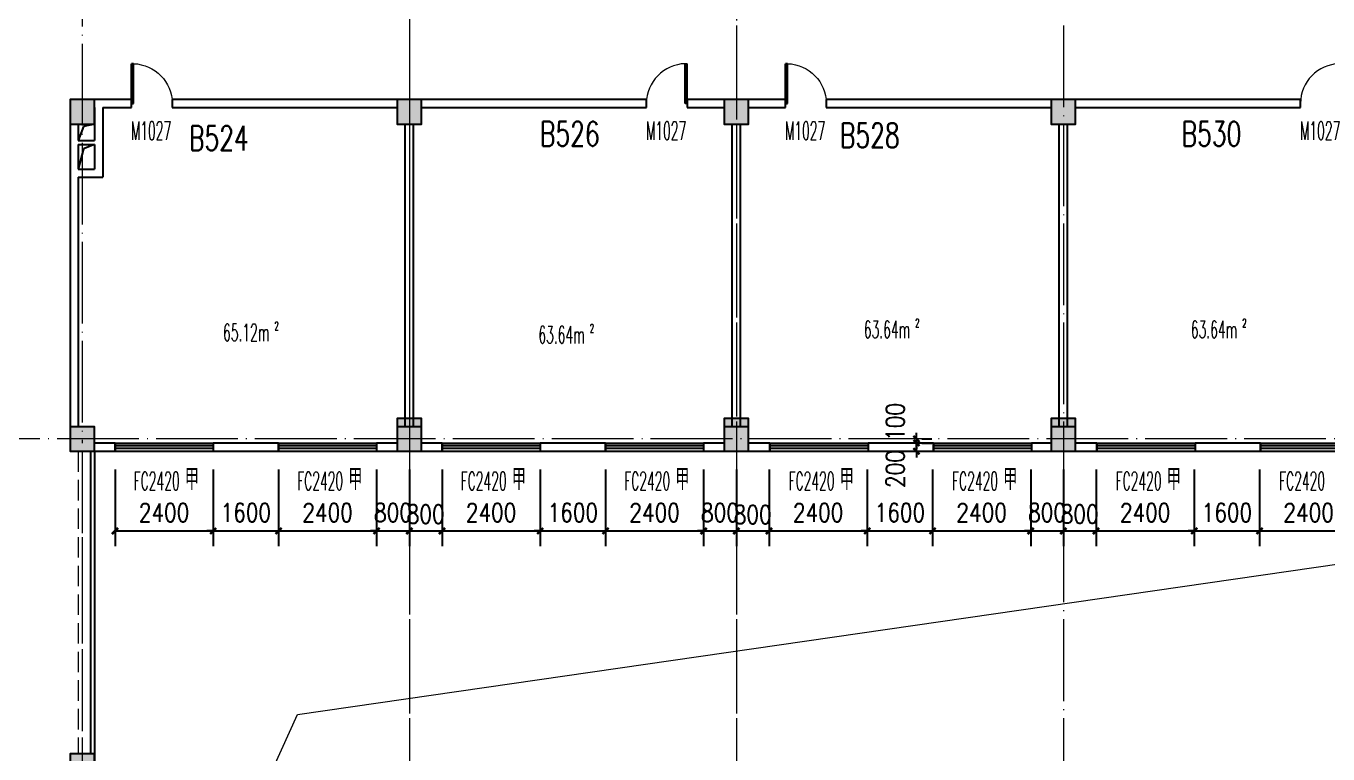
# Model space of a CAD drawing. Extents: x 1417642 to 3570900, y 124798 to 1191112.
# Drawn here: x 1523626 to 1555475, y 209133 to 226927 of the extents above; entities that cross this region are included whole.
import ezdxf

# ---------------------------------------------------------------- set-up
doc = ezdxf.new("R2010")
doc.units = 0
doc.header["$LTSCALE"] = 1000
doc.header["$MEASUREMENT"] = 0
doc.linetypes.add('DASH', pattern=[0.35, 0.25, -0.1])
doc.linetypes.add('DOTE', pattern=[2.42, 2, -0.2, 0.02, -0.2])
doc.layers.get('0').update_dxf_attribs({"linetype": 'CONTINUOUS'})
doc.layers.get('Defpoints').update_dxf_attribs({"linetype": 'CONTINUOUS'})
for name, color, linetype in [('colu', 2, 'CONTINUOUS'), ('COLUMN', 9, 'CONTINUOUS'), ('DOTE', 1, 'DOTE'), ('LATRINE', 6, 'CONTINUOUS'), ('PUB_DIM', 3, 'CONTINUOUS'), ('PUB_HATCH', 8, 'CONTINUOUS'), ('PUB_TEXT', 40, 'CONTINUOUS'), ('SPACE', 7, 'CONTINUOUS'), ('STAIR', 2, 'CONTINUOUS'), ('tiaozheng', 20, 'CONTINUOUS'), ('WALL', 4, 'CONTINUOUS'), ('WINDOW', 2, 'CONTINUOUS'), ('WINDOW_TEXT', 7, 'CONTINUOUS'), ('柱填充', 8, 'CONTINUOUS')]:
    doc.layers.add(name, color=color, linetype=linetype)
doc.styles.add('_TCH_SPACE', font='ROMANS', dxfattribs={"width": 0.7, "height": 5, "bigfont": 'Z'})
doc.styles.add('_TCH_WINDOW', font='ROMANS.shx', dxfattribs={"width": 0.7, "height": 400, "bigfont": 'Z.shx'})
doc.styles.add('DIM_FONT', font='SIMPLEX.shx', dxfattribs={"width": 0.8})
doc.styles.add('Z', font='ROMANS', dxfattribs={"width": 0.7, "bigfont": 'Z'})
doc.dimstyles.new('DIMN150', dxfattribs={"dimscale": 1.5, "dimtxt": 300, "dimasz": 100, "dimexe": 250, "dimexo": 300, "dimgap": 150, "dimtad": 1, "dimdec": 0, "dimzin": 0, "dimdsep": 46, "dimtxsty": 'DIM_FONT', "dimblk": 'ARCHTICK', "dimcen": 0.09, "dimdle": 1.5, "dimclrt": 7, "dimazin": 2, "dimtfac": 1, "dimtdec": 0, "dimtix": 1, "dimtmove": 2, "dimatfit": 3, "dimldrblk": 'ARCHTICK', "dimfxl": 1, "dimtolj": 1, "dimtzin": 0, "dimarcsym": 0})

# ---------------------------------------------------------------- blocks, each defined once
blk = doc.blocks.new('i89')
at = {"layer": '柱填充'}
h = blk.add_hatch(color=256, dxfattribs=at)
h.paths.add_polyline_path([(1555333, 501498), (1555333, 502098), (1554733, 502098), (1554733, 501498)])
h.paths.add_polyline_path([(1525733, 501498), (1525733, 502098), (1525133, 502098), (1525133, 501498)])
h.paths.add_polyline_path([(1517733, 501498), (1517733, 502098), (1517133, 502098), (1517133, 501498)])
h.paths.add_polyline_path([(1509733, 501498), (1509733, 502098), (1509133, 502098), (1509133, 501498)])
h.paths.add_polyline_path([(1501733, 501498), (1501733, 502098), (1501133, 502098), (1501133, 501498)])
h.paths.add_polyline_path([(1498133, 501498), (1498133, 502098), (1497533, 502098), (1497533, 501498)])
h.paths.add_polyline_path([(1498133, 529448), (1498133, 530148), (1497433, 530148), (1497433, 529448)])
h.paths.add_polyline_path([(1498133, 537448), (1498133, 538148), (1497433, 538148), (1497433, 537448)])
h.paths.add_polyline_path([(1541783, 545398), (1541783, 546098), (1541083, 546098), (1541083, 545398)])
h.paths.add_polyline_path([(1565333, 559098), (1565333, 559698), (1564733, 559698), (1564733, 559098)])
h.paths.add_polyline_path([(1565383, 549098), (1565383, 549798), (1564683, 549798), (1564683, 549098)])
h.paths.add_polyline_path([(1565333, 545498), (1565333, 546098), (1564733, 546098), (1564733, 545498)])
h.paths.add_polyline_path([(1565383, 538098), (1564683, 538098), (1564683, 537498), (1565383, 537498)])
h.paths.add_polyline_path([(1565333, 529498), (1565333, 530098), (1564733, 530098), (1564733, 529498)])
h.paths.add_polyline_path([(1565333, 519498), (1565333, 520098), (1564733, 520098), (1564733, 519498)])
h.paths.add_polyline_path([(1565333, 511498), (1565333, 512098), (1564733, 512098), (1564733, 511498)])
h.paths.add_polyline_path([(1565333, 501498), (1565333, 502098), (1564733, 502098), (1564733, 501498)])
h.paths.add_polyline_path([(1555333, 559098), (1555333, 559698), (1554733, 559698), (1554733, 559098)])
h.paths.add_polyline_path([(1555333, 549098), (1555333, 549698), (1554733, 549698), (1554733, 549098)])
h.paths.add_polyline_path([(1555333, 545498), (1555333, 546098), (1554733, 546098), (1554733, 545498)])
h.paths.add_polyline_path([(1555333, 537498), (1555333, 538098), (1554733, 538098), (1554733, 537498)])
h.paths.add_polyline_path([(1555433, 529448), (1555433, 530148), (1554733, 530148), (1554733, 529448)])
h.paths.add_polyline_path([(1555433, 519448), (1555433, 520148), (1554733, 520148), (1554733, 519448)])
h.paths.add_polyline_path([(1555433, 511498), (1555433, 512198), (1554733, 512198), (1554733, 511498)])
h.paths.add_polyline_path([(1551733, 557298), (1551733, 557898), (1551133, 557898), (1551133, 557298)])
h.paths.add_polyline_path([(1551783, 549098), (1551783, 549798), (1551083, 549798), (1551083, 549098)])
h.paths.add_polyline_path([(1551733, 545498), (1551733, 546098), (1551133, 546098), (1551133, 545498)])
h.paths.add_polyline_path([(1551733, 537498), (1551733, 538098), (1551133, 538098), (1551133, 537498)])
h.paths.add_polyline_path([(1551733, 529498), (1551733, 530098), (1551133, 530098), (1551133, 529498)])
h.paths.add_polyline_path([(1551733, 519498), (1551733, 520098), (1551133, 520098), (1551133, 519498)])
h.paths.add_polyline_path([(1551783, 511498), (1551783, 512198), (1551083, 512198), (1551083, 511498)])
h.paths.add_polyline_path([(1551733, 501498), (1551733, 502098), (1551133, 502098), (1551133, 501498)])
h.paths.add_polyline_path([(1541733, 559098), (1541733, 559698), (1541133, 559698), (1541133, 559098)])
h.paths.add_polyline_path([(1541733, 557298), (1541733, 557898), (1541133, 557898), (1541133, 557298)])
h.paths.add_polyline_path([(1541783, 549098), (1541783, 549798), (1541083, 549798), (1541083, 549098)])
h.paths.add_polyline_path([(1541733, 537498), (1541733, 538298), (1541133, 538298), (1541133, 537498)])
h.paths.add_polyline_path([(1541733, 519298), (1541733, 520098), (1541133, 520098), (1541133, 519298)])
h.paths.add_polyline_path([(1541833, 511498), (1541833, 512298), (1541033, 512298), (1541033, 511498)])
h.paths.add_polyline_path([(1541733, 501498), (1541733, 502098), (1541133, 502098), (1541133, 501498)])
h.paths.add_polyline_path([(1533733, 559098), (1533733, 559698), (1533133, 559698), (1533133, 559098)])
h.paths.add_polyline_path([(1533783, 549098), (1533783, 549798), (1533083, 549798), (1533083, 549098)])
h.paths.add_polyline_path([(1533733, 545498), (1533733, 546098), (1533133, 546098), (1533133, 545498)])
h.paths.add_polyline_path([(1533733, 537498), (1533733, 538298), (1533133, 538298), (1533133, 537498)])
h.paths.add_polyline_path([(1533733, 519298), (1533733, 520098), (1533133, 520098), (1533133, 519298)])
h.paths.add_polyline_path([(1533833, 511498), (1533833, 512298), (1533033, 512298), (1533033, 511498)])
h.paths.add_polyline_path([(1533733, 501498), (1533733, 502098), (1533133, 502098), (1533133, 501498)])
h.paths.add_polyline_path([(1525733, 559098), (1525733, 559698), (1525133, 559698), (1525133, 559098)])
h.paths.add_polyline_path([(1525783, 549098), (1525783, 549798), (1525083, 549798), (1525083, 549098)])
h.paths.add_polyline_path([(1525733, 545498), (1525733, 546098), (1525133, 546098), (1525133, 545498)])
h.paths.add_polyline_path([(1525733, 537498), (1525733, 538298), (1525133, 538298), (1525133, 537498)])
h.paths.add_polyline_path([(1525733, 519298), (1525733, 520098), (1525133, 520098), (1525133, 519298)])
h.paths.add_polyline_path([(1525833, 511498), (1525833, 512298), (1525033, 512298), (1525033, 511498)])
h.paths.add_polyline_path([(1517733, 559098), (1517733, 559698), (1517133, 559698), (1517133, 559098)])
h.paths.add_polyline_path([(1517783, 549098), (1517783, 549798), (1517083, 549798), (1517083, 549098)])
h.paths.add_polyline_path([(1517733, 545498), (1517733, 546098), (1517133, 546098), (1517133, 545498)])
h.paths.add_polyline_path([(1517733, 537498), (1517733, 538298), (1517133, 538298), (1517133, 537498)])
h.paths.add_polyline_path([(1517733, 519298), (1517733, 520098), (1517133, 520098), (1517133, 519298)])
h.paths.add_polyline_path([(1517833, 511498), (1517833, 512298), (1517033, 512298), (1517033, 511498)])
h.paths.add_polyline_path([(1509733, 559098), (1509733, 559698), (1509133, 559698), (1509133, 559098)])
h.paths.add_polyline_path([(1509783, 549098), (1509783, 549798), (1509083, 549798), (1509083, 549098)])
h.paths.add_polyline_path([(1509733, 545498), (1509733, 546098), (1509133, 546098), (1509133, 545498)])
h.paths.add_polyline_path([(1509733, 537498), (1509733, 538298), (1509133, 538298), (1509133, 537498)])
h.paths.add_polyline_path([(1509733, 519298), (1509733, 520098), (1509133, 520098), (1509133, 519298)])
h.paths.add_polyline_path([(1509833, 511498), (1509833, 512298), (1509033, 512298), (1509033, 511498)])
h.paths.add_polyline_path([(1509733, 480798), (1509733, 481398), (1509133, 481398), (1509133, 480798)])
h.paths.add_polyline_path([(1501733, 559098), (1501733, 559698), (1501133, 559698), (1501133, 559098)])
h.paths.add_polyline_path([(1501733, 549098), (1501733, 549698), (1501133, 549698), (1501133, 549098)])
h.paths.add_polyline_path([(1501733, 545498), (1501733, 546098), (1501133, 546098), (1501133, 545498)])
h.paths.add_polyline_path([(1501733, 537498), (1501733, 538098), (1501133, 538098), (1501133, 537498)])
h.paths.add_polyline_path([(1501733, 529498), (1501733, 530098), (1501133, 530098), (1501133, 529498)])
h.paths.add_polyline_path([(1501733, 519498), (1501733, 520098), (1501133, 520098), (1501133, 519498)])
h.paths.add_polyline_path([(1501833, 511498), (1501833, 512198), (1501133, 512198), (1501133, 511498)])
h.paths.add_polyline_path([(1501733, 480798), (1501733, 481398), (1501133, 481398), (1501133, 480798)])
h.paths.add_polyline_path([(1498133, 559098), (1498133, 559698), (1497533, 559698), (1497533, 559098)])
h.paths.add_polyline_path([(1498183, 549098), (1498183, 549798), (1497483, 549798), (1497483, 549098)])
h.paths.add_polyline_path([(1498133, 545498), (1498133, 546098), (1497533, 546098), (1497533, 545498)])
h.paths.add_polyline_path([(1498133, 519448), (1498133, 520148), (1497433, 520148), (1497433, 519448)])
h.paths.add_polyline_path([(1498133, 511448), (1498133, 512148), (1497433, 512148), (1497433, 511448)])
h.paths.add_polyline_path([(1498133, 480798), (1498133, 481398), (1497533, 481398), (1497533, 480798)])
h.paths.add_polyline_path([(1488133, 559098), (1488133, 559698), (1487533, 559698), (1487533, 559098)])
h.paths.add_polyline_path([(1488233, 549098), (1488233, 549798), (1487533, 549798), (1487533, 549098)])
h.paths.add_polyline_path([(1488133, 545498), (1488133, 546098), (1487533, 546098), (1487533, 545498)])
h.paths.add_polyline_path([(1488133, 537498), (1488133, 538098), (1487533, 538098), (1487533, 537498)])
h.paths.add_polyline_path([(1488133, 529498), (1488133, 530098), (1487533, 530098), (1487533, 529498)])
h.paths.add_polyline_path([(1488133, 519498), (1488133, 520098), (1487533, 520098), (1487533, 519498)])
h.paths.add_polyline_path([(1488133, 511498), (1488133, 512098), (1487533, 512098), (1487533, 511498)])
h.paths.add_polyline_path([(1488133, 501498), (1488133, 502098), (1487533, 502098), (1487533, 501498)])
h.paths.add_polyline_path([(1488133, 480798), (1488133, 481398), (1487533, 481398), (1487533, 480798)])
h.paths.add_polyline_path([(1498133, 484398), (1498133, 485198), (1497433, 485198), (1497433, 484398)])
h.paths.add_polyline_path([(1498134, 496298), (1498134, 497098), (1497433, 497098), (1497433, 496298)])
h.paths.add_polyline_path([(1487533, 497098), (1487533, 496298), (1488233, 496298), (1488233, 497098)])
h.paths.add_polyline_path([(1487533, 485198), (1487533, 484398), (1488233, 484398), (1488233, 485198)])
h.paths.add_polyline_path([(1509733, 496298), (1509733, 497098), (1509033, 497098), (1509033, 496298)])
h.paths.add_polyline_path([(1509733, 484398), (1509733, 485198), (1509033, 485198), (1509033, 484398)])
at = {"layer": 'colu'}
for points in [[(1501733, 545498), (1501733, 546098), (1501133, 546098), (1501133, 545498)], [(1509733, 545498), (1509733, 546098), (1509133, 546098), (1509133, 545498)], [(1517733, 545498), (1517733, 546098), (1517133, 546098), (1517133, 545498)], [(1525733, 545498), (1525733, 546098), (1525133, 546098), (1525133, 545498)], [(1509733, 537498), (1509733, 538298), (1509133, 538298), (1509133, 537498)], [(1517733, 537498), (1517733, 538298), (1517133, 538298), (1517133, 537498)], [(1525733, 537498), (1525733, 538298), (1525133, 538298), (1525133, 537498)], [(1501733, 537498), (1501733, 538098), (1501133, 538098), (1501133, 537498)]]:
    blk.add_lwpolyline(points, close=True, dxfattribs=at)
blk = doc.blocks.new('_ArchTick')
at = {"color": 0, "linetype": 'ByBlock', "const_width": 0.4}
blk.add_lwpolyline([(-0.5, -0.5), (0.5, 0.5)], dxfattribs=at)
blk = doc.blocks.new('*D164')
at = {"layer": 'Defpoints', "color": 0}
for p in [(1545091, 216833), (1545091, 216733), (1545409, 216833)]:
    blk.add_point(p, dxfattribs=at)
at = {"layer": 'PUB_DIM', "color": 0, "lineweight": -2}
for p, q in [((1545409, 216833), (1545409, 216983)), ((1545409, 216733), (1545409, 216833)), ((1545409, 216733), (1545409, 216583)), ((1545541, 216833), (1545784, 216833)), ((1545541, 216733), (1545784, 216733))]:
    blk.add_line(p, q, dxfattribs=at)
at = {"layer": 'PUB_DIM', "color": 0, "lineweight": -2, "xscale": 150, "yscale": 150, "zscale": 150}
for p, rotation in [((1545409, 216833), 270), ((1545409, 216733), 90)]:
    blk.add_blockref('_ArchTick', p, dxfattribs=dict(at, rotation=rotation))
at = {"layer": 'PUB_DIM', "color": 7, "insert": (1544891, 217250), "char_height": 450, "attachment_point": 5, "rotation": 90, "style": 'DIM_FONT'}
blk.add_mtext('\\A1;100', dxfattribs=at)
blk = doc.blocks.new('*D165')
at = {"layer": 'Defpoints', "color": 0}
for p in [(1545091, 216733), (1545409, 216733), (1545091, 216533)]:
    blk.add_point(p, dxfattribs=at)
at = {"layer": 'PUB_DIM', "color": 0, "lineweight": -2}
for p, q in [((1545409, 216733), (1545409, 216883)), ((1545409, 216533), (1545409, 216733)), ((1545541, 216733), (1545784, 216733)), ((1545409, 216533), (1545409, 216383)), ((1545541, 216533), (1545784, 216533))]:
    blk.add_line(p, q, dxfattribs=at)
at = {"layer": 'PUB_DIM', "color": 0, "lineweight": -2, "xscale": 150, "yscale": 150, "zscale": 150}
for p, rotation in [((1545409, 216733), 270), ((1545409, 216533), 90)]:
    blk.add_blockref('_ArchTick', p, dxfattribs=dict(at, rotation=rotation))
at = {"layer": 'PUB_DIM', "color": 7, "insert": (1544891, 216099), "char_height": 450, "attachment_point": 5, "rotation": 90, "style": 'DIM_FONT'}
blk.add_mtext('\\A1;200', dxfattribs=at)
blk = doc.blocks.new('*D478')
at = {"layer": 'Defpoints', "color": 0}
for p in [(1525803, 216533), (1528203, 216533), (1528203, 214584)]:
    blk.add_point(p, dxfattribs=at)
at = {"layer": 'PUB_DIM', "color": 0, "lineweight": -2}
for p, q in [((1525803, 216083), (1525803, 214209)), ((1528203, 216083), (1528203, 214209)), ((1525801, 214584), (1528205, 214584))]:
    blk.add_line(p, q, dxfattribs=at)
at = {"layer": 'PUB_DIM', "color": 0, "lineweight": -2, "xscale": 150, "yscale": 150, "zscale": 150, "rotation": 180}
blk.add_blockref('_ArchTick', (1525803, 214584), dxfattribs=at)
at = {"layer": 'PUB_DIM', "color": 0, "lineweight": -2, "xscale": 150, "yscale": 150, "zscale": 150}
blk.add_blockref('_ArchTick', (1528203, 214584), dxfattribs=at)
at = {"layer": 'PUB_DIM', "color": 7, "insert": (1527003, 215034), "char_height": 450, "attachment_point": 5, "style": 'DIM_FONT'}
blk.add_mtext('\\A1;2400', dxfattribs=at)
blk = doc.blocks.new('*D479')
at = {"layer": 'Defpoints', "color": 0}
for p in [(1528203, 216533), (1529803, 216533), (1529803, 214584)]:
    blk.add_point(p, dxfattribs=at)
at = {"layer": 'PUB_DIM', "color": 0, "lineweight": -2}
for p, q in [((1528203, 216083), (1528203, 214209)), ((1529803, 216083), (1529803, 214209)), ((1528203, 214584), (1528053, 214584)), ((1528203, 214584), (1529803, 214584)), ((1529803, 214584), (1529953, 214584))]:
    blk.add_line(p, q, dxfattribs=at)
at = {"layer": 'PUB_DIM', "color": 0, "lineweight": -2, "xscale": 150, "yscale": 150, "zscale": 150}
blk.add_blockref('_ArchTick', (1528203, 214584), dxfattribs=at)
at = {"layer": 'PUB_DIM', "color": 0, "lineweight": -2, "xscale": 150, "yscale": 150, "zscale": 150, "rotation": 180}
blk.add_blockref('_ArchTick', (1529803, 214584), dxfattribs=at)
at = {"layer": 'PUB_DIM', "color": 7, "insert": (1529003, 215034), "char_height": 450, "attachment_point": 5, "style": 'DIM_FONT'}
blk.add_mtext('\\A1;1600', dxfattribs=at)
blk = doc.blocks.new('*D480')
at = {"layer": 'Defpoints', "color": 0}
for p in [(1529803, 216533), (1532203, 216533), (1532203, 214584)]:
    blk.add_point(p, dxfattribs=at)
at = {"layer": 'PUB_DIM', "color": 0, "lineweight": -2}
for p, q in [((1529803, 216083), (1529803, 214209)), ((1532203, 216083), (1532203, 214209)), ((1529801, 214584), (1532205, 214584))]:
    blk.add_line(p, q, dxfattribs=at)
at = {"layer": 'PUB_DIM', "color": 0, "lineweight": -2, "xscale": 150, "yscale": 150, "zscale": 150, "rotation": 180}
blk.add_blockref('_ArchTick', (1529803, 214584), dxfattribs=at)
at = {"layer": 'PUB_DIM', "color": 0, "lineweight": -2, "xscale": 150, "yscale": 150, "zscale": 150}
blk.add_blockref('_ArchTick', (1532203, 214584), dxfattribs=at)
at = {"layer": 'PUB_DIM', "color": 7, "insert": (1531003, 215034), "char_height": 450, "attachment_point": 5, "style": 'DIM_FONT'}
blk.add_mtext('\\A1;2400', dxfattribs=at)
blk = doc.blocks.new('*D481')
at = {"layer": 'Defpoints', "color": 0}
for p in [(1532203, 216533), (1533003, 216533), (1533003, 214584)]:
    blk.add_point(p, dxfattribs=at)
at = {"layer": 'PUB_DIM', "color": 0, "lineweight": -2}
for p, q in [((1532203, 216083), (1532203, 214209)), ((1533003, 216083), (1533003, 214209)), ((1532203, 214584), (1532053, 214584)), ((1532203, 214584), (1533003, 214584)), ((1533003, 214584), (1533153, 214584))]:
    blk.add_line(p, q, dxfattribs=at)
at = {"layer": 'PUB_DIM', "color": 0, "lineweight": -2, "xscale": 150, "yscale": 150, "zscale": 150}
blk.add_blockref('_ArchTick', (1532203, 214584), dxfattribs=at)
at = {"layer": 'PUB_DIM', "color": 0, "lineweight": -2, "xscale": 150, "yscale": 150, "zscale": 150, "rotation": 180}
blk.add_blockref('_ArchTick', (1533003, 214584), dxfattribs=at)
at = {"layer": 'PUB_DIM', "color": 7, "insert": (1532603, 215034), "char_height": 450, "attachment_point": 5, "style": 'DIM_FONT'}
blk.add_mtext('\\A1;800', dxfattribs=at)
blk = doc.blocks.new('*D482')
at = {"layer": 'Defpoints', "color": 0}
for p in [(1533003, 216533), (1533803, 216533), (1533803, 214584)]:
    blk.add_point(p, dxfattribs=at)
at = {"layer": 'PUB_DIM', "color": 0, "lineweight": -2}
for p, q in [((1533003, 216083), (1533003, 214209)), ((1533803, 216083), (1533803, 214209)), ((1533001, 214584), (1533805, 214584))]:
    blk.add_line(p, q, dxfattribs=at)
at = {"layer": 'PUB_DIM', "color": 0, "lineweight": -2, "xscale": 150, "yscale": 150, "zscale": 150, "rotation": 180}
blk.add_blockref('_ArchTick', (1533003, 214584), dxfattribs=at)
at = {"layer": 'PUB_DIM', "color": 0, "lineweight": -2, "xscale": 150, "yscale": 150, "zscale": 150}
blk.add_blockref('_ArchTick', (1533803, 214584), dxfattribs=at)
at = {"layer": 'PUB_DIM', "color": 7, "insert": (1533403, 214994), "char_height": 450, "attachment_point": 5, "style": 'DIM_FONT'}
blk.add_mtext('\\A1;800', dxfattribs=at)
blk = doc.blocks.new('*D483')
at = {"layer": 'Defpoints', "color": 0}
for p in [(1533803, 216533), (1536203, 216533), (1536203, 214584)]:
    blk.add_point(p, dxfattribs=at)
at = {"layer": 'PUB_DIM', "color": 0, "lineweight": -2}
for p, q in [((1533803, 216083), (1533803, 214209)), ((1536203, 216083), (1536203, 214209)), ((1533801, 214584), (1536205, 214584))]:
    blk.add_line(p, q, dxfattribs=at)
at = {"layer": 'PUB_DIM', "color": 0, "lineweight": -2, "xscale": 150, "yscale": 150, "zscale": 150, "rotation": 180}
blk.add_blockref('_ArchTick', (1533803, 214584), dxfattribs=at)
at = {"layer": 'PUB_DIM', "color": 0, "lineweight": -2, "xscale": 150, "yscale": 150, "zscale": 150}
blk.add_blockref('_ArchTick', (1536203, 214584), dxfattribs=at)
at = {"layer": 'PUB_DIM', "color": 7, "insert": (1535003, 215034), "char_height": 450, "attachment_point": 5, "style": 'DIM_FONT'}
blk.add_mtext('\\A1;2400', dxfattribs=at)
blk = doc.blocks.new('*D484')
at = {"layer": 'Defpoints', "color": 0}
for p in [(1536203, 216533), (1537803, 216533), (1537803, 214584)]:
    blk.add_point(p, dxfattribs=at)
at = {"layer": 'PUB_DIM', "color": 0, "lineweight": -2}
for p, q in [((1536203, 216083), (1536203, 214209)), ((1537803, 216083), (1537803, 214209)), ((1536203, 214584), (1536053, 214584)), ((1536203, 214584), (1537803, 214584)), ((1537803, 214584), (1537953, 214584))]:
    blk.add_line(p, q, dxfattribs=at)
at = {"layer": 'PUB_DIM', "color": 0, "lineweight": -2, "xscale": 150, "yscale": 150, "zscale": 150}
blk.add_blockref('_ArchTick', (1536203, 214584), dxfattribs=at)
at = {"layer": 'PUB_DIM', "color": 0, "lineweight": -2, "xscale": 150, "yscale": 150, "zscale": 150, "rotation": 180}
blk.add_blockref('_ArchTick', (1537803, 214584), dxfattribs=at)
at = {"layer": 'PUB_DIM', "color": 7, "insert": (1537003, 215034), "char_height": 450, "attachment_point": 5, "style": 'DIM_FONT'}
blk.add_mtext('\\A1;1600', dxfattribs=at)
blk = doc.blocks.new('*D485')
at = {"layer": 'Defpoints', "color": 0}
for p in [(1537803, 216533), (1540203, 216533), (1540203, 214584)]:
    blk.add_point(p, dxfattribs=at)
at = {"layer": 'PUB_DIM', "color": 0, "lineweight": -2}
for p, q in [((1537803, 216083), (1537803, 214209)), ((1540203, 216083), (1540203, 214209)), ((1537801, 214584), (1540205, 214584))]:
    blk.add_line(p, q, dxfattribs=at)
at = {"layer": 'PUB_DIM', "color": 0, "lineweight": -2, "xscale": 150, "yscale": 150, "zscale": 150, "rotation": 180}
blk.add_blockref('_ArchTick', (1537803, 214584), dxfattribs=at)
at = {"layer": 'PUB_DIM', "color": 0, "lineweight": -2, "xscale": 150, "yscale": 150, "zscale": 150}
blk.add_blockref('_ArchTick', (1540203, 214584), dxfattribs=at)
at = {"layer": 'PUB_DIM', "color": 7, "insert": (1539003, 215034), "char_height": 450, "attachment_point": 5, "style": 'DIM_FONT'}
blk.add_mtext('\\A1;2400', dxfattribs=at)
blk = doc.blocks.new('*D486')
at = {"layer": 'Defpoints', "color": 0}
for p in [(1540203, 216533), (1541003, 216533), (1541003, 214584)]:
    blk.add_point(p, dxfattribs=at)
at = {"layer": 'PUB_DIM', "color": 0, "lineweight": -2}
for p, q in [((1540203, 216083), (1540203, 214209)), ((1541003, 216083), (1541003, 214209)), ((1540203, 214584), (1540053, 214584)), ((1540203, 214584), (1541003, 214584)), ((1541003, 214584), (1541153, 214584))]:
    blk.add_line(p, q, dxfattribs=at)
at = {"layer": 'PUB_DIM', "color": 0, "lineweight": -2, "xscale": 150, "yscale": 150, "zscale": 150}
blk.add_blockref('_ArchTick', (1540203, 214584), dxfattribs=at)
at = {"layer": 'PUB_DIM', "color": 0, "lineweight": -2, "xscale": 150, "yscale": 150, "zscale": 150, "rotation": 180}
blk.add_blockref('_ArchTick', (1541003, 214584), dxfattribs=at)
at = {"layer": 'PUB_DIM', "color": 7, "insert": (1540603, 215034), "char_height": 450, "attachment_point": 5, "style": 'DIM_FONT'}
blk.add_mtext('\\A1;800', dxfattribs=at)
blk = doc.blocks.new('*D487')
at = {"layer": 'Defpoints', "color": 0}
for p in [(1541003, 216533), (1541803, 216533), (1541803, 214584)]:
    blk.add_point(p, dxfattribs=at)
at = {"layer": 'PUB_DIM', "color": 0, "lineweight": -2}
for p, q in [((1541003, 216083), (1541003, 214209)), ((1541803, 216083), (1541803, 214209)), ((1541001, 214584), (1541805, 214584))]:
    blk.add_line(p, q, dxfattribs=at)
at = {"layer": 'PUB_DIM', "color": 0, "lineweight": -2, "xscale": 150, "yscale": 150, "zscale": 150, "rotation": 180}
blk.add_blockref('_ArchTick', (1541003, 214584), dxfattribs=at)
at = {"layer": 'PUB_DIM', "color": 0, "lineweight": -2, "xscale": 150, "yscale": 150, "zscale": 150}
blk.add_blockref('_ArchTick', (1541803, 214584), dxfattribs=at)
at = {"layer": 'PUB_DIM', "color": 7, "insert": (1541403, 214984), "char_height": 450, "attachment_point": 5, "style": 'DIM_FONT'}
blk.add_mtext('\\A1;800', dxfattribs=at)
blk = doc.blocks.new('*D488')
at = {"layer": 'Defpoints', "color": 0}
for p in [(1541803, 216533), (1544203, 216533), (1544203, 214584)]:
    blk.add_point(p, dxfattribs=at)
at = {"layer": 'PUB_DIM', "color": 0, "lineweight": -2}
for p, q in [((1541803, 216083), (1541803, 214209)), ((1544203, 216083), (1544203, 214209)), ((1541800, 214584), (1544205, 214584))]:
    blk.add_line(p, q, dxfattribs=at)
at = {"layer": 'PUB_DIM', "color": 0, "lineweight": -2, "xscale": 150, "yscale": 150, "zscale": 150, "rotation": 180}
blk.add_blockref('_ArchTick', (1541803, 214584), dxfattribs=at)
at = {"layer": 'PUB_DIM', "color": 0, "lineweight": -2, "xscale": 150, "yscale": 150, "zscale": 150}
blk.add_blockref('_ArchTick', (1544203, 214584), dxfattribs=at)
at = {"layer": 'PUB_DIM', "color": 7, "insert": (1543003, 215034), "char_height": 450, "attachment_point": 5, "style": 'DIM_FONT'}
blk.add_mtext('\\A1;2400', dxfattribs=at)
blk = doc.blocks.new('*D489')
at = {"layer": 'Defpoints', "color": 0}
for p in [(1544203, 216533), (1545803, 216533), (1545803, 214584)]:
    blk.add_point(p, dxfattribs=at)
at = {"layer": 'PUB_DIM', "color": 0, "lineweight": -2}
for p, q in [((1544203, 216083), (1544203, 214209)), ((1545803, 216083), (1545803, 214209)), ((1544203, 214584), (1544053, 214584)), ((1544203, 214584), (1545803, 214584)), ((1545803, 214584), (1545953, 214584))]:
    blk.add_line(p, q, dxfattribs=at)
at = {"layer": 'PUB_DIM', "color": 0, "lineweight": -2, "xscale": 150, "yscale": 150, "zscale": 150}
blk.add_blockref('_ArchTick', (1544203, 214584), dxfattribs=at)
at = {"layer": 'PUB_DIM', "color": 0, "lineweight": -2, "xscale": 150, "yscale": 150, "zscale": 150, "rotation": 180}
blk.add_blockref('_ArchTick', (1545803, 214584), dxfattribs=at)
at = {"layer": 'PUB_DIM', "color": 7, "insert": (1545003, 215034), "char_height": 450, "attachment_point": 5, "style": 'DIM_FONT'}
blk.add_mtext('\\A1;1600', dxfattribs=at)
blk = doc.blocks.new('*D490')
at = {"layer": 'Defpoints', "color": 0}
for p in [(1545803, 216533), (1548203, 216533), (1548203, 214584)]:
    blk.add_point(p, dxfattribs=at)
at = {"layer": 'PUB_DIM', "color": 0, "lineweight": -2}
for p, q in [((1545803, 216083), (1545803, 214209)), ((1548203, 216083), (1548203, 214209)), ((1545800, 214584), (1548205, 214584))]:
    blk.add_line(p, q, dxfattribs=at)
at = {"layer": 'PUB_DIM', "color": 0, "lineweight": -2, "xscale": 150, "yscale": 150, "zscale": 150, "rotation": 180}
blk.add_blockref('_ArchTick', (1545803, 214584), dxfattribs=at)
at = {"layer": 'PUB_DIM', "color": 0, "lineweight": -2, "xscale": 150, "yscale": 150, "zscale": 150}
blk.add_blockref('_ArchTick', (1548203, 214584), dxfattribs=at)
at = {"layer": 'PUB_DIM', "color": 7, "insert": (1547003, 215034), "char_height": 450, "attachment_point": 5, "style": 'DIM_FONT'}
blk.add_mtext('\\A1;2400', dxfattribs=at)
blk = doc.blocks.new('*D491')
at = {"layer": 'Defpoints', "color": 0}
for p in [(1548203, 216533), (1549003, 216533), (1549003, 214584)]:
    blk.add_point(p, dxfattribs=at)
at = {"layer": 'PUB_DIM', "color": 0, "lineweight": -2}
for p, q in [((1548203, 216083), (1548203, 214209)), ((1549003, 216083), (1549003, 214209)), ((1548203, 214584), (1548053, 214584)), ((1548203, 214584), (1549003, 214584)), ((1549003, 214584), (1549153, 214584))]:
    blk.add_line(p, q, dxfattribs=at)
at = {"layer": 'PUB_DIM', "color": 0, "lineweight": -2, "xscale": 150, "yscale": 150, "zscale": 150}
blk.add_blockref('_ArchTick', (1548203, 214584), dxfattribs=at)
at = {"layer": 'PUB_DIM', "color": 0, "lineweight": -2, "xscale": 150, "yscale": 150, "zscale": 150, "rotation": 180}
blk.add_blockref('_ArchTick', (1549003, 214584), dxfattribs=at)
at = {"layer": 'PUB_DIM', "color": 7, "insert": (1548603, 215034), "char_height": 450, "attachment_point": 5, "style": 'DIM_FONT'}
blk.add_mtext('\\A1;800', dxfattribs=at)
blk = doc.blocks.new('*D492')
at = {"layer": 'Defpoints', "color": 0}
for p in [(1549003, 216533), (1549803, 216533), (1549803, 214584)]:
    blk.add_point(p, dxfattribs=at)
at = {"layer": 'PUB_DIM', "color": 0, "lineweight": -2}
for p, q in [((1549003, 216083), (1549003, 214209)), ((1549803, 216083), (1549803, 214209)), ((1549001, 214584), (1549805, 214584))]:
    blk.add_line(p, q, dxfattribs=at)
at = {"layer": 'PUB_DIM', "color": 0, "lineweight": -2, "xscale": 150, "yscale": 150, "zscale": 150, "rotation": 180}
blk.add_blockref('_ArchTick', (1549003, 214584), dxfattribs=at)
at = {"layer": 'PUB_DIM', "color": 0, "lineweight": -2, "xscale": 150, "yscale": 150, "zscale": 150}
blk.add_blockref('_ArchTick', (1549803, 214584), dxfattribs=at)
at = {"layer": 'PUB_DIM', "color": 7, "insert": (1549403, 214997), "char_height": 450, "attachment_point": 5, "style": 'DIM_FONT'}
blk.add_mtext('\\A1;800', dxfattribs=at)
blk = doc.blocks.new('*D493')
at = {"layer": 'Defpoints', "color": 0}
for p in [(1549803, 216533), (1552203, 216533), (1552203, 214584)]:
    blk.add_point(p, dxfattribs=at)
at = {"layer": 'PUB_DIM', "color": 0, "lineweight": -2}
for p, q in [((1549803, 216083), (1549803, 214209)), ((1552203, 216083), (1552203, 214209)), ((1549800, 214584), (1552205, 214584))]:
    blk.add_line(p, q, dxfattribs=at)
at = {"layer": 'PUB_DIM', "color": 0, "lineweight": -2, "xscale": 150, "yscale": 150, "zscale": 150, "rotation": 180}
blk.add_blockref('_ArchTick', (1549803, 214584), dxfattribs=at)
at = {"layer": 'PUB_DIM', "color": 0, "lineweight": -2, "xscale": 150, "yscale": 150, "zscale": 150}
blk.add_blockref('_ArchTick', (1552203, 214584), dxfattribs=at)
at = {"layer": 'PUB_DIM', "color": 7, "insert": (1551003, 215034), "char_height": 450, "attachment_point": 5, "style": 'DIM_FONT'}
blk.add_mtext('\\A1;2400', dxfattribs=at)
blk = doc.blocks.new('*D494')
at = {"layer": 'Defpoints', "color": 0}
for p in [(1552203, 216533), (1553803, 216533), (1553803, 214584)]:
    blk.add_point(p, dxfattribs=at)
at = {"layer": 'PUB_DIM', "color": 0, "lineweight": -2}
for p, q in [((1552203, 216083), (1552203, 214209)), ((1553803, 216083), (1553803, 214209)), ((1552203, 214584), (1552053, 214584)), ((1552203, 214584), (1553803, 214584)), ((1553803, 214584), (1553953, 214584))]:
    blk.add_line(p, q, dxfattribs=at)
at = {"layer": 'PUB_DIM', "color": 0, "lineweight": -2, "xscale": 150, "yscale": 150, "zscale": 150}
blk.add_blockref('_ArchTick', (1552203, 214584), dxfattribs=at)
at = {"layer": 'PUB_DIM', "color": 0, "lineweight": -2, "xscale": 150, "yscale": 150, "zscale": 150, "rotation": 180}
blk.add_blockref('_ArchTick', (1553803, 214584), dxfattribs=at)
at = {"layer": 'PUB_DIM', "color": 7, "insert": (1553003, 215034), "char_height": 450, "attachment_point": 5, "style": 'DIM_FONT'}
blk.add_mtext('\\A1;1600', dxfattribs=at)
blk = doc.blocks.new('*D495')
at = {"layer": 'Defpoints', "color": 0}
for p in [(1553803, 216533), (1556203, 216533), (1556203, 214584)]:
    blk.add_point(p, dxfattribs=at)
at = {"layer": 'PUB_DIM', "color": 0, "lineweight": -2}
for p, q in [((1553803, 216083), (1553803, 214209)), ((1556203, 216083), (1556203, 214209)), ((1553800, 214584), (1556205, 214584))]:
    blk.add_line(p, q, dxfattribs=at)
at = {"layer": 'PUB_DIM', "color": 0, "lineweight": -2, "xscale": 150, "yscale": 150, "zscale": 150, "rotation": 180}
blk.add_blockref('_ArchTick', (1553803, 214584), dxfattribs=at)
at = {"layer": 'PUB_DIM', "color": 0, "lineweight": -2, "xscale": 150, "yscale": 150, "zscale": 150}
blk.add_blockref('_ArchTick', (1556203, 214584), dxfattribs=at)
at = {"layer": 'PUB_DIM', "color": 7, "insert": (1555003, 215034), "char_height": 450, "attachment_point": 5, "style": 'DIM_FONT'}
blk.add_mtext('\\A1;2400', dxfattribs=at)
blk = doc.blocks.new('_FZH')
blk.add_lwpolyline([(-0.5, -0.5), (0.5, -0.5), (0.5, 0.5), (-0.5, 0.5)], close=True)
at = {"layer": 'PUB_HATCH'}
blk.add_solid([(-0.5, -0.5), (0.5, -0.5), (-0.5, 0.5), (0.5, 0.5)], dxfattribs=at)
blk = doc.blocks.new('$TCHSYS$WIN2D')
for p, q in [((-0.5, 0.5), (0.5, 0.5)), ((-0.5, 0.5), (-0.5, -0.5)), ((0.5, 0.5), (0.5, -0.5)), ((0.5, 0.167), (-0.5, 0.167)), ((0.5, -0.167), (-0.5, -0.167)), ((-0.5, -0.5), (0.5, -0.5))]:
    blk.add_line(p, q)
blk = doc.blocks.new('$DorLib2D$00000001')
for p, q in [((0.45, 0.975), (0.5, 0.975)), ((0.45, 0), (0.45, 0.975)), ((0.5, 0), (0.5, 0.975)), ((0.5, 0), (0.45, 0))]:
    blk.add_line(p, q)
at = {"lineweight": 13}
blk.add_arc((0.475, 0), 0.975, 91.4693, 180, dxfattribs=at)

msp = doc.modelspace()

# ---------------------------------------------------------------- linework, layer by layer
at = {"layer": 'DOTE', "lineweight": 0}
for points in [[(1533003.1, 243884), (1533003.1, 132632.2)], [(1541003.1, 243884), (1541003.1, 132632.2)], [(1549003.1, 243884), (1549003.1, 132632.2)], [(1525003.1, 243432.7), (1525003.1, 216732.7)], [(1533003.1, 243584), (1533003.1, 132632.2)], [(1533003.1, 243432.7), (1533003.1, 216732.7)], [(1541003.1, 243584), (1541003.1, 132632.2)], [(1596566.6, 216832.7), (1432076.7, 216832.7)], [(1596566.6, 216832.7), (1432076.7, 216832.7)], [(1525003.1, 216532.7), (1525003.1, 132632.2)]]:
    msp.add_lwpolyline(points, dxfattribs=at)
at = {"layer": 'LATRINE', "linetype": 'DASH', "lineweight": 0, "ltscale": 2}
for p, q in [((1524903.1, 216532.7), (1524903.1, 209132.7)), ((1525003.1, 216532.7), (1525003.1, 209132.7))]:
    msp.add_line(p, q, dxfattribs=at)
at = {"layer": 'STAIR'}
for p, q in [((1525203.1, 216532.7), (1525203.1, 209132.7)), ((1525303.1, 216532.7), (1525303.1, 199132.7))]:
    msp.add_line(p, q, dxfattribs=at)
at = {"layer": 'STAIR', "lineweight": 0}
msp.add_lwpolyline([(1525303.1, 199132.7), (1530265.8, 210093.1), (1574803.1, 216532.7)], dxfattribs=at)
at = {"layer": 'tiaozheng', "color": 2}
for p, q in [((1525028.7, 224467.9), (1524903.1, 224132.7)), ((1525303.1, 224532.7), (1525028.7, 224467.9)), ((1525030, 223926), (1524903.1, 223432.7)), ((1525303.1, 224032.7), (1525030, 223926))]:
    msp.add_line(p, q, dxfattribs=at)
at = {"layer": 'WALL'}
for p, q in [((1525403.1, 225132.7), (1525303.1, 225132.7)), ((1525303.1, 224932.7), (1525303.1, 224132.7)), ((1526203.1, 225132.7), (1525403.1, 225132.7)), ((1525503.1, 224932.7), (1526203.1, 224932.7)), ((1525503.1, 224932.7), (1525503.1, 224082.7)), ((1526203.1, 224932.7), (1526203.1, 225132.7)), ((1532703.1, 225132.7), (1527203.1, 225132.7)), ((1527203.1, 225132.7), (1527203.1, 224932.7)), ((1527203.1, 224932.7), (1532703.1, 224932.7)), ((1538803.1, 225132.7), (1533303.1, 225132.7)), ((1533303.1, 224932.7), (1538803.1, 224932.7)), ((1538803.1, 224932.7), (1538803.1, 225132.7)), ((1540703.1, 225132.7), (1539803.1, 225132.7)), ((1539803.1, 225132.7), (1539803.1, 224932.7)), ((1539803.1, 224932.7), (1540703.1, 224932.7)), ((1542203.1, 225132.7), (1541303.1, 225132.7)), ((1541303.1, 224932.7), (1542203.1, 224932.7)), ((1542203.1, 224932.7), (1542203.1, 225132.7)), ((1548703.1, 225132.7), (1543203.1, 225132.7)), ((1543203.1, 225132.7), (1543203.1, 224932.7)), ((1543203.1, 224932.7), (1548703.1, 224932.7)), ((1554803.1, 225132.7), (1549303.1, 225132.7)), ((1549303.1, 224932.7), (1554803.1, 224932.7)), ((1554803.1, 224932.7), (1554803.1, 225132.7)), ((1524703.1, 224532.7), (1524703.1, 224082.7)), ((1524903.1, 224532.7), (1524903.1, 224132.7)), ((1532903.1, 217132.7), (1532903.1, 224532.7)), ((1533103.1, 217132.7), (1533103.1, 224532.7)), ((1540903.1, 217132.7), (1540903.1, 224532.7)), ((1541103.1, 217132.7), (1541103.1, 224532.7)), ((1548903.1, 217132.7), (1548903.1, 224532.7)), ((1549103.1, 217132.7), (1549103.1, 224532.7)), ((1524703.1, 224082.7), (1524703.1, 223332.7)), ((1524903.1, 224132.7), (1525303.1, 224132.7)), ((1524903.1, 224032.7), (1525303.1, 224032.7)), ((1524903.1, 224032.7), (1524903.1, 223432.7)), ((1525303.1, 224032.7), (1525303.1, 223432.7)), ((1525503.1, 224082.7), (1525503.1, 223232.7)), ((1524703.1, 223332.7), (1524703.1, 217132.7)), ((1524903.1, 223432.7), (1525303.1, 223432.7)), ((1524903.1, 223232.7), (1525503.1, 223232.7)), ((1524903.1, 223232.7), (1524903.1, 217132.7)), ((1525803.1, 216732.7), (1525303.1, 216732.7)), ((1525803.1, 216532.7), (1525803.1, 216732.7)), ((1529803.1, 216732.7), (1528203.1, 216732.7)), ((1528203.1, 216732.7), (1528203.1, 216532.7)), ((1529803.1, 216532.7), (1529803.1, 216732.7)), ((1532703.1, 216732.7), (1532203.1, 216732.7)), ((1532203.1, 216732.7), (1532203.1, 216532.7)), ((1533803.1, 216732.7), (1533303.1, 216732.7)), ((1533803.1, 216532.7), (1533803.1, 216732.7)), ((1537803.1, 216732.7), (1536203.1, 216732.7)), ((1536203.1, 216732.7), (1536203.1, 216532.7)), ((1537803.1, 216532.7), (1537803.1, 216732.7)), ((1540703.1, 216732.7), (1540203.1, 216732.7)), ((1540203.1, 216732.7), (1540203.1, 216532.7)), ((1541823.7, 216732.7), (1541303.1, 216732.7)), ((1541823.7, 216532.7), (1541823.7, 216732.7)), ((1545823.7, 216732.7), (1544223.7, 216732.7)), ((1544223.7, 216732.7), (1544223.7, 216532.7)), ((1545823.7, 216532.7), (1545823.7, 216732.7)), ((1548703.1, 216732.7), (1548223.7, 216732.7)), ((1548223.7, 216732.7), (1548223.7, 216532.7)), ((1549823.7, 216732.7), (1549303.1, 216732.7)), ((1549823.7, 216532.7), (1549823.7, 216732.7)), ((1553823.7, 216732.7), (1552223.7, 216732.7)), ((1552223.7, 216732.7), (1552223.7, 216532.7)), ((1553823.7, 216532.7), (1553823.7, 216732.7)), ((1525303.1, 216532.7), (1525803.1, 216532.7)), ((1528203.1, 216532.7), (1529803.1, 216532.7)), ((1532203.1, 216532.7), (1532703.1, 216532.7)), ((1533303.1, 216532.7), (1533803.1, 216532.7)), ((1536203.1, 216532.7), (1537803.1, 216532.7)), ((1540203.1, 216532.7), (1540703.1, 216532.7)), ((1541303.1, 216532.7), (1541823.7, 216532.7)), ((1544223.7, 216532.7), (1545823.7, 216532.7)), ((1548223.7, 216532.7), (1548703.1, 216532.7)), ((1549303.1, 216532.7), (1549823.7, 216532.7)), ((1552223.7, 216532.7), (1553823.7, 216532.7))]:
    msp.add_line(p, q, dxfattribs=at)

# ---------------------------------------------------------------- block references
at = {"layer": 'COLUMN', "lineweight": 0, "xscale": 600, "yscale": 600, "zscale": 600}
for p in [(1525003.1, 224832.7), (1533003.1, 224832.7), (1541003.1, 224832.7), (1549003.1, 224832.7), (1525003.1, 216832.7), (1533003.1, 216832.7), (1541003.1, 216832.7), (1549003.1, 216832.7), (1525003.1, 208832.7)]:
    msp.add_blockref('_FZH', p, dxfattribs=at)
at = {"layer": 'tiaozheng'}
msp.add_blockref('i89', (23570, -320965.6), dxfattribs=at)
at = {"layer": 'WINDOW', "lineweight": 0}
ref = msp.add_blockref('$DorLib2D$00000001', (1526703.1, 225032.7), dxfattribs=dict(at, xscale=1000, yscale=-1000, zscale=1000, rotation=180))
ref.add_attrib('A', 'M1027', (1526193.8, 224145.6), dxfattribs={"layer": 'WINDOW_TEXT', "lineweight": 0, "height": 446.25, "style": '_TCH_WINDOW', "width": 0.494118})
ref = msp.add_blockref('$DorLib2D$00000001', (1539303.1, 225032.7), dxfattribs=dict(at, xscale=-1000, yscale=-1000, zscale=-1000, rotation=180))
ref.add_attrib('A', 'M1027', (1538793.8, 224145.6), dxfattribs={"layer": 'WINDOW_TEXT', "lineweight": 0, "height": 446.25, "style": '_TCH_WINDOW', "width": 0.494118})
ref = msp.add_blockref('$DorLib2D$00000001', (1542703.1, 225032.7), dxfattribs=dict(at, xscale=1000, yscale=-1000, zscale=1000, rotation=180))
ref.add_attrib('A', 'M1027', (1542193.8, 224145.6), dxfattribs={"layer": 'WINDOW_TEXT', "lineweight": 0, "height": 446.25, "style": '_TCH_WINDOW', "width": 0.494118})
ref = msp.add_blockref('$DorLib2D$00000001', (1555303.1, 225032.7), dxfattribs=dict(at, xscale=-1000, yscale=-1000, zscale=-1000, rotation=180))
ref.add_attrib('A', 'M1027', (1554793.8, 224145.6), dxfattribs={"layer": 'WINDOW_TEXT', "lineweight": 0, "height": 446.25, "style": '_TCH_WINDOW', "width": 0.494118})
at = {"layer": 'WINDOW', "color": 2, "xscale": -2400, "yscale": -200, "zscale": -2400}
for p, rotation in [((1527003.1, 216632.7), 180.0000000000017), ((1531003.1, 216632.7), 180.0000000000017), ((1535003.1, 216632.7), 180), ((1539003.1, 216632.7), 180), ((1543023.7, 216632.7), 180), ((1547023.7, 216632.7), 180), ((1551023.7, 216632.7), 180), ((1555023.7, 216632.7), 180)]:
    msp.add_blockref('$TCHSYS$WIN2D', p, dxfattribs=dict(at, rotation=rotation))

# ---------------------------------------------------------------- texts
at = {"layer": 'PUB_TEXT', "color": 1, "lineweight": 60, "style": 'Z', "width": 0.7}
for s, p in [('B526', (1536200.2, 223992.1)), ('B528', (1543538.5, 223957.2)), ('B530', (1551897, 223992.1)), ('B524', (1527614.8, 223887.4))]:
    msp.add_text(s, height=600, dxfattribs=at).set_placement(p)
at = {"layer": 'SPACE', "style": '_TCH_SPACE', "width": 0.525}
for s, height, p in [('2', 210, (1545381.5, 219563.1)), ('2', 210, (1553381.5, 219563.1)), ('65.12m', 420, (1528446.2, 219227.2)), ('2', 210, (1529706.2, 219489.7)), ('63.64m', 420, (1536160.7, 219170.9)), ('2', 210, (1537420.7, 219433.4)), ('63.64m', 420, (1544121.5, 219300.6)), ('63.64m', 420, (1552121.5, 219300.6))]:
    msp.add_text(s, height=height, dxfattribs=at).set_placement(p)
at = {"layer": 'WINDOW_TEXT', "color": 2, "style": '_TCH_WINDOW'}
for s, height, width, p in [('FC2420', 446.25, 0.494118, (1526259.7, 215582.7)), ('甲', 525, 0.7, (1527509.2, 215582.7)), ('FC2420', 446.25, 0.494118, (1530259.7, 215582.7)), ('甲', 525, 0.7, (1531509.2, 215582.7)), ('FC2420', 446.25, 0.494118, (1534259.7, 215582.7)), ('甲', 525, 0.7, (1535509.2, 215582.7)), ('FC2420', 446.25, 0.494118, (1538259.7, 215582.7)), ('甲', 525, 0.7, (1539509.2, 215582.7)), ('FC2420', 446.25, 0.494118, (1542280.3, 215582.7)), ('甲', 525, 0.7, (1543529.8, 215582.7)), ('FC2420', 446.25, 0.494118, (1546280.3, 215582.7)), ('甲', 525, 0.7, (1547529.8, 215582.7)), ('FC2420', 446.25, 0.494118, (1550280.3, 215582.7)), ('甲', 525, 0.7, (1551529.8, 215582.7)), ('FC2420', 446.25, 0.494118, (1554280.3, 215582.7))]:
    msp.add_text(s, height=height, dxfattribs=dict(at, width=width)).set_placement(p)

# ---------------------------------------------------------------- dimensions: what is measured, and where the dimension line sits
at = {"layer": 'PUB_DIM'}
for base, p1, p2, angle, picture, middle in [((1545408.6, 216832.7), (1545091.2, 216732.7), (1545091.2, 216832.7), 90, '*D164', (1544891.1, 217250.5)), ((1545408.6, 216732.7), (1545091.2, 216532.7), (1545091.2, 216732.7), 90, '*D165', (1544891.1, 216099.2)), ((1533803.1, 214583.9), (1533003.1, 216532.7), (1533803.1, 216532.7), 360, '*D482', (1533403.1, 214993.8)), ((1541802.7, 214583.9), (1541003.1, 216532.7), (1541802.7, 216532.7), 360, '*D487', (1541402.9, 214984.3)), ((1549802.7, 214583.9), (1549003.1, 216532.7), (1549802.7, 216532.7), 360, '*D492', (1549402.9, 214997.5))]:
    dim = msp.add_linear_dim(base=base, p1=p1, p2=p2, angle=angle, dimstyle='DIMN150', dxfattribs=at)
    dim.commit()
    dim.dimension.update_dxf_attribs({"geometry": picture, "text_midpoint": middle, "dimtype": 129})
for p1, p2, picture, middle in [((1525803.1, 216532.7), (1528203.1, 216532.7), '*D478', (1527003.1, 215033.9)), ((1528203.1, 216532.7), (1529803.1, 216532.7), '*D479', (1529003.1, 215033.9)), ((1529803.1, 216532.7), (1532203.1, 216532.7), '*D480', (1531003.1, 215033.9)), ((1532203.1, 216532.7), (1533003.1, 216532.7), '*D481', (1532603.1, 215033.9)), ((1533803.1, 216532.7), (1536203.1, 216532.7), '*D483', (1535003.1, 215033.9)), ((1536203.1, 216532.7), (1537803.1, 216532.7), '*D484', (1537003.1, 215033.9)), ((1537803.1, 216532.7), (1540203.1, 216532.7), '*D485', (1539003.1, 215033.9)), ((1540203.1, 216532.7), (1541003.1, 216532.7), '*D486', (1540603.1, 215033.9)), ((1541802.7, 216532.7), (1544202.7, 216532.7), '*D488', (1543002.7, 215033.9)), ((1544202.7, 216532.7), (1545802.7, 216532.7), '*D489', (1545002.7, 215033.9)), ((1545802.7, 216532.7), (1548202.7, 216532.7), '*D490', (1547002.7, 215033.9)), ((1548202.7, 216532.7), (1549003.1, 216532.7), '*D491', (1548602.9, 215033.9)), ((1549802.7, 216532.7), (1552202.7, 216532.7), '*D493', (1551002.7, 215033.9)), ((1552202.7, 216532.7), (1553802.7, 216532.7), '*D494', (1553002.7, 215033.9)), ((1553802.7, 216532.7), (1556202.7, 216532.7), '*D495', (1555002.7, 215033.9))]:
    dim = msp.add_aligned_dim(p1=p1, p2=p2, distance=-1948.8, dimstyle='DIMN150', dxfattribs=at)
    dim.commit()
    dim.dimension.update_dxf_attribs({"geometry": picture, "text_midpoint": middle})

doc.saveas('drawing.dxf')
